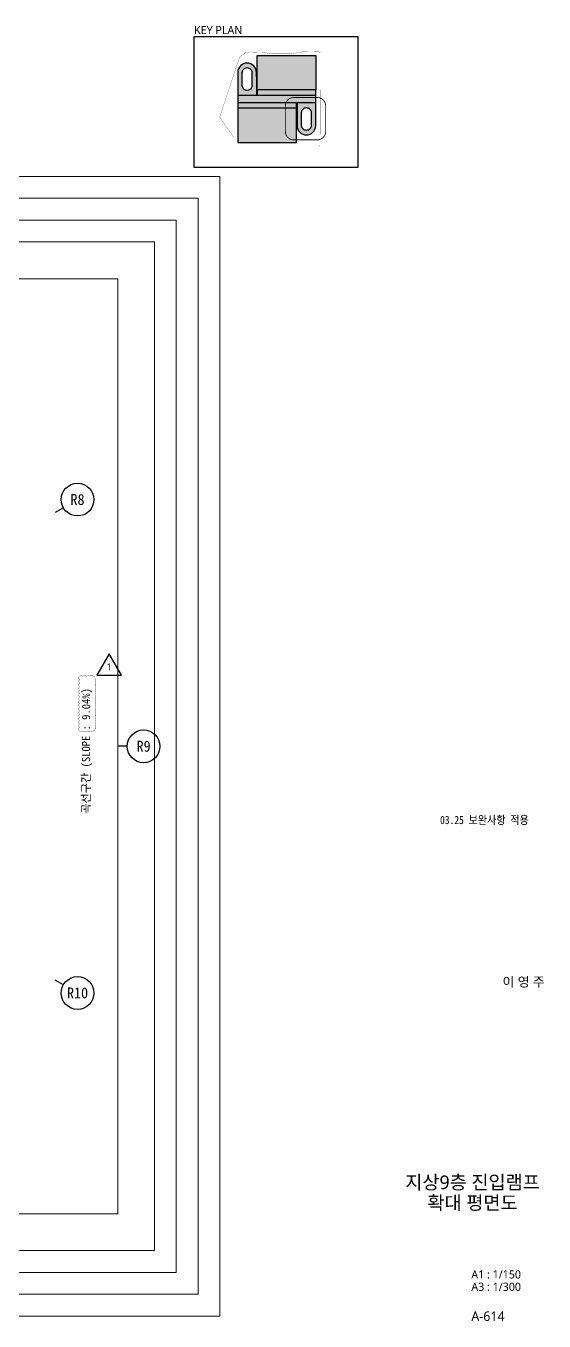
# Model space of a CAD drawing. Header units: millimetres. Extents: x 2292510 to 2787134, y 32296 to 526467.
# Drawn here: x 2758620 to 2787134, y 277068 to 348267 of the extents above; entities that cross this region are included whole.
import ezdxf
from ezdxf.enums import TextEntityAlignment as Align

# ---------------------------------------------------------------- set-up
doc = ezdxf.new("R2010")
doc.units = ezdxf.units.MM
doc.header["$LTSCALE"] = 200
doc.header["$MEASUREMENT"] = 0
doc.linetypes.add('DASHDOTX2', pattern=[2, 1, -0.5, 0, -0.5])
doc.linetypes.add('PHANTOM', pattern=[63.5, 31.75, -6.35, 6.35, -6.35, 6.35, -6.35])
doc.layers.get('0').update_dxf_attribs({"linetype": 'CONTINUOUS'})
for name, color, linetype, lineweight in [('A-AXIS-BUBL', 7, 'CONTINUOUS', 25), ('A-BOND-LIN1', 4, 'DASHDOTX2', 25), ('A-BORD-TEXT', 3, 'CONTINUOUS', 25), ('A-DIMS', 7, 'CONTINUOUS', 25), ('A-MKXS-MAK2', 3, 'DASHDOTX2', 25), ('A-MKXS-TEXT1', 3, 'CONTINUOUS', 25), ('A-XXXX-TXT2', 3, 'CONTINUOUS', 25), ('REV-202205', 20, 'CONTINUOUS', 25)]:
    doc.layers.add(name, color=color, linetype=linetype, lineweight=lineweight)
doc.layers.add('A-XXXX-NPLT', color=144, linetype='CONTINUOUS', lineweight=15, plot=False)
doc.layers.add('색상', color=7, linetype='CONTINUOUS')
doc.styles.add('HY울릉도L', font='')
doc.styles.add('돋움', font='')
doc.styles.add('돋움체', font='')
doc.styles.add('맑은고딕', font='malgun.ttf')
doc.styles.get('HY울릉도L').set_extended_font_data('HYwulM')
doc.styles.get('돋움').set_extended_font_data('DotumChe')
doc.styles.get('돋움체').set_extended_font_data('DotumChe')
doc.dimstyles.new('CDIM', dxfattribs={"dimtxt": 3, "dimasz": 1.5, "dimexe": 2, "dimexo": 1, "dimgap": 1, "dimtad": 1, "dimdec": 0, "dimrnd": 0.5, "dimzin": 0, "dimdsep": 32, "dimlunit": 6, "dimtxsty": 'HY울릉도L', "dimblk1": '_CIDOT', "dimblk2": '_CIDOT', "dimsah": 1, "dimcen": 5.5, "dimclrd": 2, "dimclre": 2, "dimclrt": 7, "dimadec": 0, "dimazin": 0, "dimtfac": 1, "dimtdec": 0, "dimtix": 1, "dimtmove": 2, "dimatfit": 1, "dimldrblk": '_CIDOT', "dimfxl": 1, "dimtolj": 1, "dimtzin": 0, "dimlwd": -1, "dimarcsym": 0})

# ---------------------------------------------------------------- blocks, each defined once
blk = doc.blocks.new('키플랜')
h = blk.add_hatch(color=253)
h.dxf.hatch_style = 1
h.paths.add_polyline_path([(2774568, 480289), (2771341, 480289), (2771341, 478395), (2774568, 478395)])
h.paths.add_polyline_path([(2773504, 477401), (2770277, 477401), (2770277, 475508), (2773504, 475508)])
at = {"layer": '색상'}
h = blk.add_hatch(color=254, dxfattribs=at)
h.dxf.hatch_style = 1
h.paths.add_polyline_path([(2771305, 479360, 0.414214), (2770791, 479874, 0.414214), (2770277, 479360), (2770277, 479130), (2770277, 478104), (2771305, 478104)])
h.paths.add_polyline_path([(2770791, 478371, -0.414214), (2770529, 478633), (2770529, 478863), (2770529, 479105), (2770529, 479360, -0.414214), (2770791, 479622, -0.414214), (2771053, 479360), (2771053, 479130), (2771053, 478887), (2771053, 478633, -0.414214)], flags=16)
h.paths.add_polyline_path([(2774568, 478395), (2771341, 478395), (2771341, 478104), (2774568, 478104)])
h.paths.add_polyline_path([(2774568, 478104), (2770277, 478104), (2770277, 477692), (2774568, 477692)])
h.paths.add_polyline_path([(2773504, 477692), (2770277, 477692), (2770277, 477401), (2773504, 477401)])
h.paths.add_polyline_path([(2774568, 477692), (2773540, 477692), (2773540, 476933), (2773540, 476436, 0.414214), (2774054, 475922, 0.414214), (2774568, 476436), (2774568, 476691), (2774568, 476933)])
h.paths.add_polyline_path([(2774316, 477164), (2774316, 476933), (2774316, 476691), (2774316, 476436, -0.414214), (2774054, 476175, -0.414214), (2773792, 476436), (2773792, 476667), (2773792, 476909), (2773792, 477164, -0.414214), (2774054, 477425, -0.414214)], flags=16)
for p, q in [((2770277, 479360), (2770277, 479130)), ((2771305, 479360), (2771305, 478104)), ((2771305, 479130), (2771305, 479360)), ((2770277, 479130), (2770277, 477401)), ((2770277, 478104), (2774568, 478104)), ((2771341, 478395), (2771341, 478104)), ((2774568, 476933), (2774568, 478395)), ((2774568, 477692), (2770277, 477692)), ((2773504, 477401), (2773504, 477692)), ((2773540, 477692), (2773540, 476933)), ((2773540, 476933), (2773540, 476436)), ((2774568, 476691), (2774568, 476933)), ((2774568, 476436), (2774568, 476691))]:
    blk.add_line(p, q)
at = {"ltscale": 100}
blk.add_lwpolyline([(2776877, 481331), (2776877, 474131), (2767877, 474131), (2767877, 481331)], close=True, dxfattribs=at)
for points in [[(2771341, 480289), (2774568, 480289), (2774568, 478395), (2771341, 478395)], [(2770277, 475508), (2773504, 475508), (2773504, 477401), (2770277, 477401)]]:
    blk.add_lwpolyline(points, close=True)
for points in [[(2771053, 479360), (2771053, 479130), (2771053, 478887), (2771053, 478633, -0.414214), (2770791, 478371, -0.414214), (2770529, 478633), (2770529, 478863), (2770529, 479105), (2770529, 479360, -0.414214), (2770791, 479622, -0.414214), (2771053, 479360)], [(2774316, 477164), (2774316, 476933), (2774316, 476691), (2774316, 476436, -0.414214), (2774054, 476175, -0.414214), (2773792, 476436), (2773792, 476667), (2773792, 476909), (2773792, 477164, -0.414214), (2774054, 477425, -0.414214), (2774316, 477164)]]:
    blk.add_lwpolyline(points, format="xyb", close=True)
for centre, start, end in [((2770791, 479360), 90, 180), ((2770791, 479360), 0, 90), ((2774054, 476436), 180, 270), ((2774054, 476436), 270, 0)]:
    blk.add_arc(centre, 514, start, end)
at = {"layer": 'A-BOND-LIN1', "color": 1, "linetype": 'PHANTOM', "ltscale": 50, "const_width": 12.1}
blk.add_lwpolyline([(2769776, 478375), (2770390, 480216), (2770725, 480456), (2770888, 480481), (2771178, 480479), (2771412, 480480), (2771616, 480480), (2771953, 480412), (2772088, 480384), (2773224, 480382), (2773406, 480414), (2773657, 480458), (2773848, 480493), (2774735, 480509), (2774823, 480421), (2774822, 480396), (2774822, 480363), (2774822, 480274), (2774818, 478374), (2774803, 475348), (2774717, 475262), (2770054, 475262), (2770050, 475800), (2769281, 476896), (2769597, 477844), (2769731, 478244), (2769775, 478375)], close=True, dxfattribs=at)
at = {"ltscale": 100, "style": '맑은고딕'}
blk.add_text('KEY PLAN', height=450, dxfattribs=at).set_placement((2767877, 481331), align=Align.BOTTOM_LEFT)
blk = doc.blocks.new('_CIDOT')
at = {"color": 0, "linetype": 'ByBlock'}
blk.add_line((2, 0), (-1, 0), dxfattribs=at)
at = {"color": 0, "linetype": 'ByBlock', "const_width": 0.5}
blk.add_lwpolyline([(-0.25, 0, 1), (0.25, 0, 1)], format="xyb", close=True, dxfattribs=at)
blk = doc.blocks.new('*D185')
at = {"layer": 'A-DIMS', "transparency": 16777216}
blk.add_arc((2737971, 308666), 7587, 301.69917, 328.30083, dxfattribs=at)
at = {"layer": 'A-DIMS', "transparency": 16777216, "xscale": 225, "yscale": 225, "zscale": 225}
for p, rotation in [((2744541, 304872), 59.15041440067552), ((2741764, 302095), 210.8495855993253)]:
    blk.add_blockref('_CIDOT', p, dxfattribs=dict(at, rotation=rotation))
at = {"layer": 'A-DIMS', "color": 3, "transparency": 16777216, "insert": (2743601, 303035), "char_height": 450, "attachment_point": 5, "rotation": 45, "style": '돋움'}
blk.add_mtext('\\A1;30°', dxfattribs=at)
blk = doc.blocks.new('*D187')
at = {"layer": 'A-DIMS', "transparency": 16777216}
blk.add_arc((2737971, 308666), 7587, 31.69917, 58.30083, dxfattribs=at)
at = {"layer": 'A-DIMS', "transparency": 16777216, "xscale": 225, "yscale": 225, "zscale": 225}
for p, rotation in [((2741764, 315236), 149.1504144006742), ((2744541, 312459), 300.8495855993236)]:
    blk.add_blockref('_CIDOT', p, dxfattribs=dict(at, rotation=rotation))
at = {"layer": 'A-DIMS', "color": 3, "transparency": 16777216, "insert": (2743601, 314296), "char_height": 450, "attachment_point": 5, "rotation": 315, "style": '돋움'}
blk.add_mtext('\\A1;30°', dxfattribs=at)
blk = doc.blocks.new('*D189')
at = {"layer": 'A-DIMS', "transparency": 16777216}
blk.add_arc((2737971, 308666), 7587, 1.69917, 28.30083, dxfattribs=at)
at = {"layer": 'A-DIMS', "transparency": 16777216, "xscale": 225, "yscale": 225, "zscale": 225}
for p, rotation in [((2744541, 312459), 119.1504144006674), ((2745558, 308666), 270.8495855993203)]:
    blk.add_blockref('_CIDOT', p, dxfattribs=dict(at, rotation=rotation))
at = {"layer": 'A-DIMS', "color": 3, "transparency": 16777216, "insert": (2745662, 310726), "char_height": 450, "attachment_point": 5, "rotation": 285, "style": '돋움'}
blk.add_mtext('\\A1;30°', dxfattribs=at)
blk = doc.blocks.new('*D190')
at = {"layer": 'A-DIMS', "transparency": 16777216}
blk.add_arc((2737971, 308666), 7587, 331.69917, 358.30083, dxfattribs=at)
at = {"layer": 'A-DIMS', "transparency": 16777216, "xscale": 225, "yscale": 225, "zscale": 225}
for p, rotation in [((2745558, 308666), 89.15041440067117), ((2744541, 304872), 240.8495855993243)]:
    blk.add_blockref('_CIDOT', p, dxfattribs=dict(at, rotation=rotation))
at = {"layer": 'A-DIMS', "color": 3, "transparency": 16777216, "insert": (2745662, 306605), "char_height": 450, "attachment_point": 5, "rotation": 75, "style": '돋움'}
blk.add_mtext('\\A1;30°', dxfattribs=at)
blk = doc.blocks.new('dim_진입램프')
for p, q in [((95952.8, 57662.5), (95498.1, 57400)), ((99466.2, 44550), (98941.3, 44550)), ((95952.8, 31437.5), (95498.1, 31700))]:
    blk.add_line(p, q)
at = {"layer": 'A-AXIS-BUBL', "ltscale": 0.2}
for centre in [(96732.2, 58112.5), (100366.3, 44550), (96732.2, 30987.5)]:
    blk.add_circle(centre, 900, dxfattribs=at)
at = {"layer": 'A-XXXX-NPLT'}
for points in [[(104566.3, 13225), (11916.3, 13225), (11916.3, 75875), (104566.3, 75875)], [(103366.3, 14425), (13116.3, 14425), (13116.3, 74675), (103366.3, 74675)], [(102166.3, 15625), (14316.3, 15625), (14316.3, 73475), (102166.3, 73475)], [(100966.3, 16825), (15516.3, 16825), (15516.3, 72275), (100966.3, 72275)], [(17541.3, 70250), (98941.3, 70250), (98941.3, 18850), (17541.3, 18850)]]:
    blk.add_lwpolyline(points, close=True, dxfattribs=at)
at = {"layer": 'A-XXXX-TXT2', "ltscale": 0.2, "style": '돋움체'}
for s, p in [('R8', (96732.2, 58112.5)), ('R9', (100366.3, 44550)), ('R10', (96732.2, 30987.5))]:
    blk.add_text(s, height=600, dxfattribs=at).set_placement(p, align=Align.MIDDLE)
blk = doc.blocks.new('A$C098F3C96')
at = {"layer": 'REV-202205'}
blk.add_lwpolyline([(2252, 3900), (0, 0), (4504, 0)], close=True, dxfattribs=at)
at = {"layer": 'A-BORD-TEXT', "style": '맑은고딕'}
blk.add_text('1', height=1250, dxfattribs=at).set_placement((2227, 1534), align=Align.MIDDLE)

msp = doc.modelspace()

# ---------------------------------------------------------------- linework, layer by layer
at = {"layer": 'A-MKXS-MAK2', "const_width": 45}
msp.add_lwpolyline([(2774661.1, 344329.8), (2773350.3, 344329.8, 0.4142136), (2772900.3, 343879.8), (2772900.3, 342453.7, 0.4142136), (2773350.3, 342003.7), (2774661.1, 342003.7, 0.4142136), (2775111.1, 342453.7), (2775111.1, 343879.8, 0.4142136)], format="xyb", close=True, dxfattribs=at)
at = {"layer": 'REV-202205', "const_width": 15}
msp.add_lwpolyline([(2761578.3, 309509.3, -0.5205671), (2761578.3, 309696.8, -0.5205671), (2761578.3, 309884.3, -0.5205671), (2761578.3, 310071.8, -0.5205671), (2761578.3, 310259.3, -0.5205671), (2761578.3, 310446.8, -0.5205671), (2761578.3, 310634.3, -0.5205671), (2761578.3, 310821.8, -0.5205671), (2761578.3, 311009.3, -0.5205671), (2761578.3, 311196.8, -0.5205671), (2761578.3, 311384.3, -0.5205671), (2761578.3, 311571.8, -0.5205671), (2761578.3, 311759.3, -0.5205671), (2761578.3, 311946.8, -0.5205671), (2761578.3, 312134.3, -0.5205671), (2761578.3, 312321.8, -0.5205671), (2761578.3, 312509.3, -0.5205671), (2761763, 312512.2, -0.5205671), (2761950.5, 312512.2, -0.5205671), (2762138, 312512.2, -0.5205671), (2762325.5, 312512.2, -0.5205671), (2762421.2, 312420.5, -0.5205671), (2762421.2, 312233, -0.5205671), (2762421.2, 312045.5, -0.5205671), (2762421.2, 311858, -0.5205671), (2762421.2, 311670.5, -0.5205671), (2762421.2, 311483, -0.5205671), (2762421.2, 311295.5, -0.5205671), (2762421.2, 311108, -0.5205671), (2762421.2, 310920.5, -0.5205671), (2762421.2, 310733, -0.5205671), (2762421.2, 310545.5, -0.5205671), (2762421.2, 310358, -0.5205671), (2762421.2, 310170.5, -0.5205671), (2762421.2, 309983, -0.5205671), (2762421.2, 309795.5, -0.5205671), (2762421.2, 309608, -0.5205671), (2762332.4, 309509.3, -0.5205671), (2762144.9, 309509.3, -0.5205671), (2761957.4, 309509.3, -0.5205671), (2761769.9, 309509.3, -0.5205671)], format="xyb", close=True, dxfattribs=at)

# ---------------------------------------------------------------- block references
for name, p in [('키플랜', (0, -133650)), ('dim_진입램프', (2664729.5, 264115.5))]:
    msp.add_blockref(name, p)
at = {"xscale": 0.3000000000000004, "yscale": 0.3000000000000004, "zscale": 0.3000000000000004}
msp.add_blockref('A$C098F3C96', (2762531.2, 312571.8), dxfattribs=at)

# ---------------------------------------------------------------- texts
at = {"layer": 'A-BORD-TEXT', "style": '맑은고딕'}
msp.add_text('이 영 주', height=525, dxfattribs=at).set_placement((2787172.3, 295453.9), align=Align.RIGHT)
for s, p in [('지상9층 진입램프', (2783195.8, 284699.3)), ('확대 평면도', (2783195.8, 283574.3))]:
    msp.add_text(s, height=750, dxfattribs=at).set_placement(p, align=Align.MIDDLE_CENTER)
for s, height, p in [('A1 : 1/150', 450, (2783131.3, 279410.8)), ('A3 : 1/300', 450, (2783131.3, 278730.6)), ('A-614', 525, (2783131.3, 277075.1))]:
    msp.add_text(s, height=height, dxfattribs=at).set_placement(p)
at = {"layer": 'A-DIMS', "color": 3, "insert": (2761988.9, 308409.6), "char_height": 450, "attachment_point": 5, "rotation": 90, "style": '돋움'}
msp.add_mtext('곡선구간 (SLOPE : 9.04%)', dxfattribs=at)
at = {"layer": 'A-MKXS-TEXT1', "style": '돋움체', "width": 0.9}
msp.add_text('03.25 보완사항 적용', height=450, dxfattribs=at).set_placement((2781409.2, 304615.1), align=Align.MIDDLE_LEFT)

# ---------------------------------------------------------------- dimensions: what is measured, and where the dimension line sits
at = {"layer": 'A-DIMS'}
for base, line1, line2, override, picture, middle in [((2743782.9, 313542.5), ((2737970.8, 308665.5), (2750820.8, 330922.4)), ((2737970.8, 308665.5), (2760227.6, 321515.5)), {"dimscale": 150, "dimtxsty": '돋움', "dimclrd": 256, "dimclre": 256, "dimclrt": 3}, '*D187', (2743601.1, 314295.9)), ((2745442.7, 309983), ((2737970.8, 308665.5), (2760227.6, 321515.5)), ((2737970.8, 308665.5), (2763670.8, 308665.5)), {"dimscale": 150, "dimtxsty": '돋움', "dimclrd": 256, "dimclre": 256, "dimclrt": 3}, '*D189', (2745662, 310726.4)), ((2745100.4, 306070.5), ((2737970.8, 308665.5), (2760227.6, 295815.5)), ((2737970.8, 308665.5), (2763670.8, 308665.5)), {"dimscale": 150, "dimtad": 2, "dimtxsty": '돋움', "dimclrd": 256, "dimclre": 256, "dimclrt": 3}, '*D190', (2745662, 306604.6)), ((2742847.7, 302853.3), ((2737970.8, 308665.5), (2750820.8, 286408.7)), ((2737970.8, 308665.5), (2760227.6, 295815.5)), {"dimscale": 150, "dimtad": 2, "dimtxsty": '돋움', "dimclrd": 256, "dimclre": 256, "dimclrt": 3}, '*D185', (2743601.1, 303035.1))]:
    dim = msp.add_angular_dim_2l(base=base, line1=line1, line2=line2, dimstyle='CDIM', override=override, dxfattribs=at)
    dim.commit()
    dim.dimension.update_dxf_attribs({"geometry": picture, "text_midpoint": middle})

doc.saveas('drawing.dxf')
